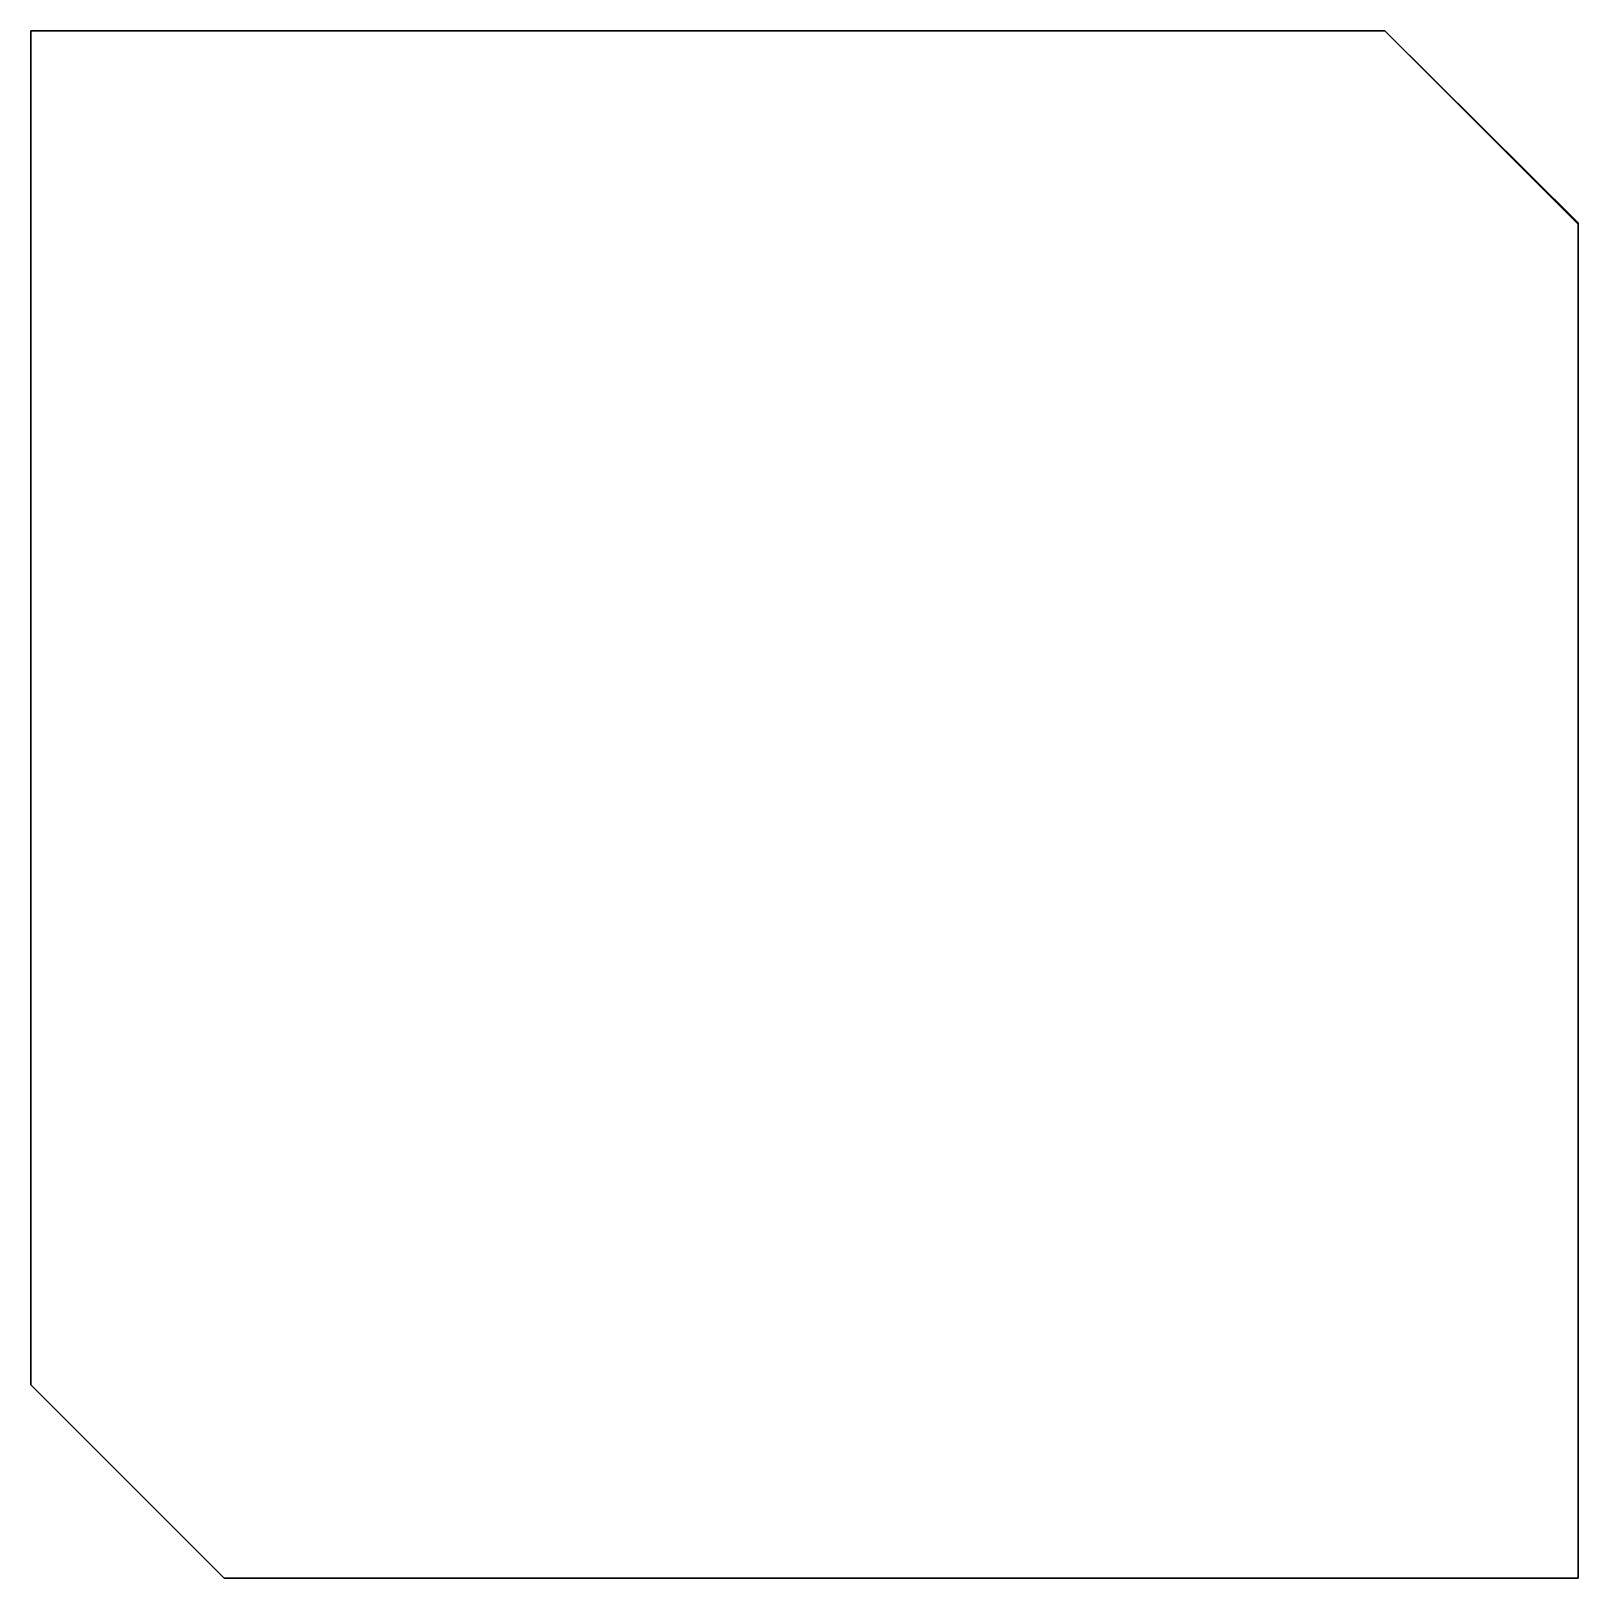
# Model space of a CAD drawing. Header units: millimetres. Extents: x -150 to 10, y -1330 to -1170.
import ezdxf

# ---------------------------------------------------------------- set-up
doc = ezdxf.new("R2010")
doc.units = ezdxf.units.MM
doc.header["$LTSCALE"] = 50
doc.header["$MEASUREMENT"] = 0
doc.layers.add('200-EquipMarble-3D', color=252, linetype='CONTINUOUS')
doc.layers.add('200-EquipWood-3d', color=30, linetype='CONTINUOUS')

msp = doc.modelspace()

# ---------------------------------------------------------------- linework, layer by layer
at = {"layer": '200-EquipMarble-3D', "linetype": 'Continuous'}
for points, invisible_edges in [([(-150, -1310, 845), (-150, -1170, 845), (10, -1190, 845), (10, -1330, 845)], 10), ([(-150, -1310, 825), (-150, -1170, 825), (10, -1189.84, 825), (10, -1330, 825)], 10), ([(10, -1190, 845), (-150, -1170, 845), (-10, -1170, 845)], 5), ([(10, -1189.84, 825), (-150, -1170, 825), (10, -1189.84, 825)], 11), ([(10, -1189.84, 825), (-150, -1170, 825), (-10, -1170, 825)], 5), ([(10, -1330, 845), (-130, -1330, 845), (-150, -1310, 845)], 8), ([(10, -1330, 825), (-130, -1330, 825), (-150, -1310, 825)], 8)]:
    msp.add_3dface(points, dxfattribs=dict(at, invisible_edges=invisible_edges))
at = {"layer": '200-EquipWood-3d', "linetype": 'Continuous'}
for points in [[(-150, -1170, 825), (-150, -1170, 845), (-150, -1310, 845), (-150, -1310, 825)], [(-150, -1170, 825), (-150, -1170, 845), (-10, -1170, 845), (-10, -1170, 825)], [(10, -1189.84, 825), (10, -1190, 845), (-10, -1170, 845), (-10, -1170, 825)], [(10, -1189.84, 825), (10, -1190, 845), (10, -1330, 845), (10, -1330, 825)], [(-130, -1330, 825), (-130, -1330, 845), (10, -1330, 845), (10, -1330, 825)]]:
    msp.add_3dface(points, dxfattribs=at)
at = {"layer": '200-EquipWood-3d', "linetype": 'Continuous', "invisible_edges": 10}
msp.add_3dface([(-150, -1310, 825), (-150, -1310, 845), (-130, -1330, 845), (-130, -1330, 825)], dxfattribs=at)

doc.saveas('drawing.dxf')
